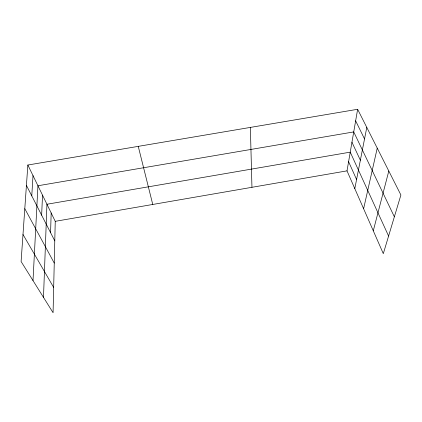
<?xml version="1.0" encoding="UTF-8"?>
<svg xmlns="http://www.w3.org/2000/svg" width="422" height="422" viewBox="0 0 422 422"><rect width="100%" height="100%" fill="white"/><g stroke="black" fill="none" stroke-linecap="round" stroke-linejoin="round"><path stroke-width="0.63" d="M27.852 165.023L55.245 221.328L53.072 312.718L21.1 261.529L27.852 165.023L357.634 109.282L400.9 195.001L383.308 253.659L347.011 170.863L357.634 109.282M50.577 232.67L51.173 212.952M43.492 297.383L46.937 204.248L350.239 152.147L388.593 236.04M41.641 215.183L42.527 195.191M33.006 280.588L37.938 185.754L353.731 131.917L394.364 216.792M31.777 195.871L33 175.615M354.796 188.623L366.792 127.428M363.611 208.732L377.242 148.122M373.285 230.797L388.804 171.037M55.245 221.328L347.011 170.863M22.994 234.49L53.673 287.44M24.798 208.679L54.253 263.07M26.422 185.4L54.781 240.893M355.641 120.84L364.534 138.949M351.948 142.235L360.362 160.228M348.593 161.684L356.579 179.529M138.252 146.365L152.759 204.459M250.367 127.412L251.95 187.305"/></g></svg>
